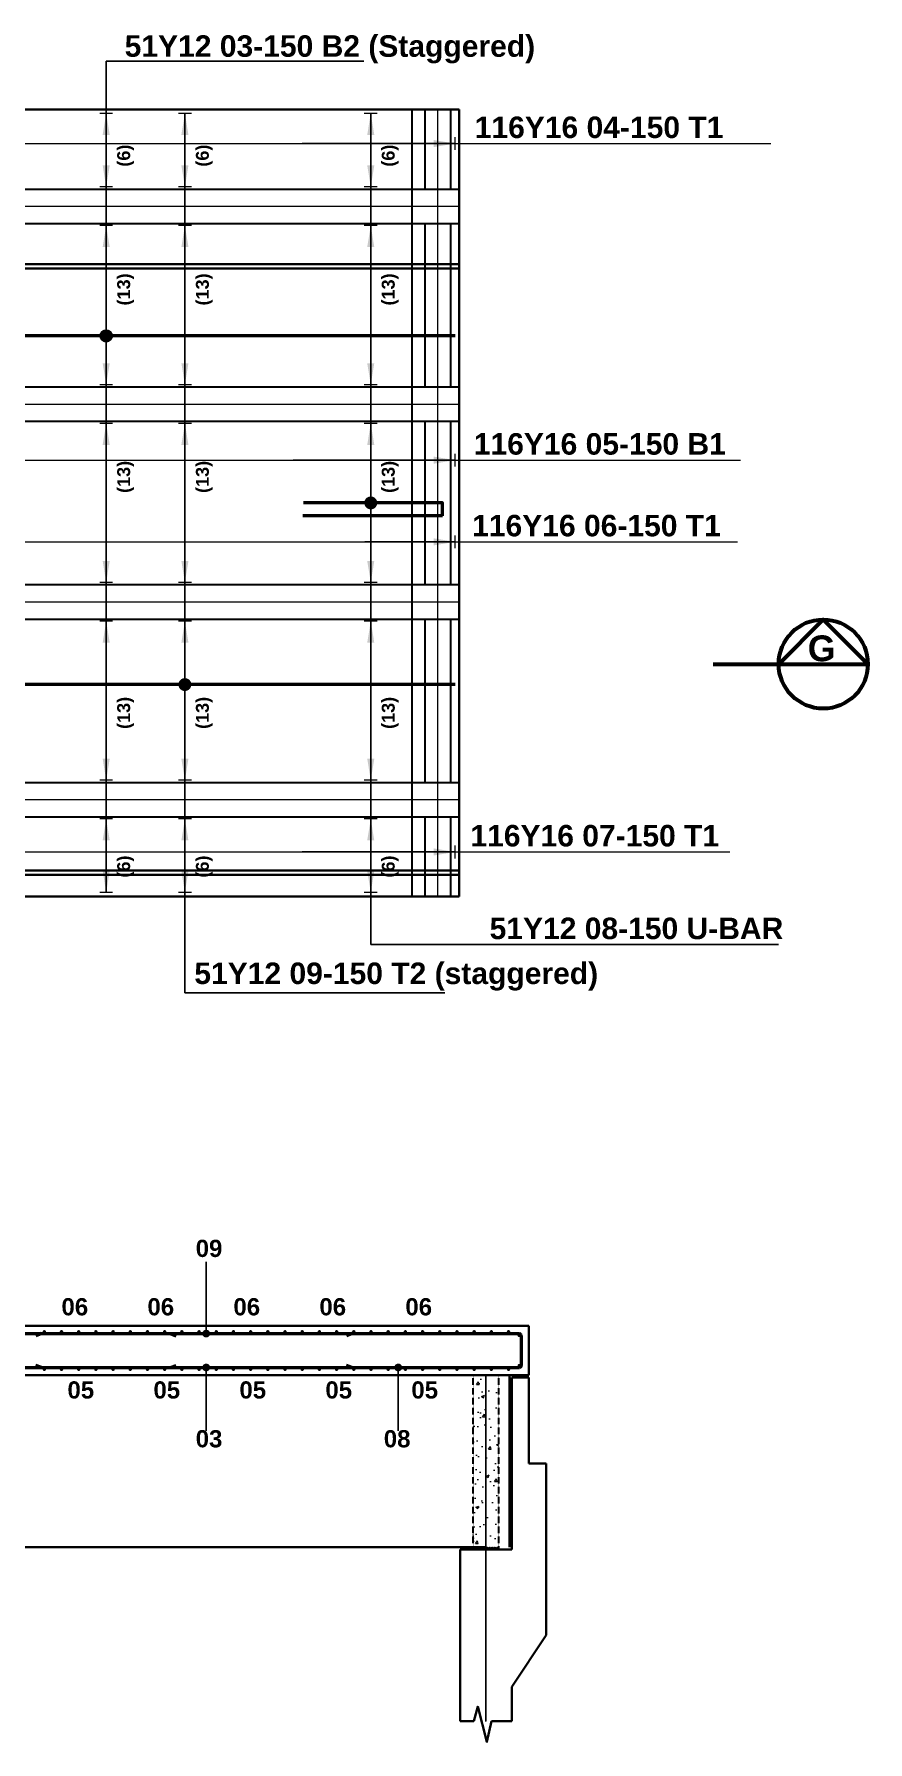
# Model space of a CAD drawing. Header units: millimetres. Extents: x -1307360 to -9241, y 140559 to 432424.
# Drawn here: x -1255752 to -1246054, y 224960 to 244818 of the extents above; entities that cross this region are included whole.
import ezdxf

# ---------------------------------------------------------------- set-up
doc = ezdxf.new("R2010")
doc.units = ezdxf.units.MM
doc.header["$MEASUREMENT"] = 0
doc.linetypes.add('CENTER2', pattern=[1.125, 0.75, -0.125, 0.125, -0.125])
doc.linetypes.add('DASHED2', pattern=[0.375, 0.25, -0.125])
for name, color, linetype, lineweight in [('BORDER', 3, 'Continuous', 60), ('centreline', 4, 'CENTER2', 15), ('dimension', 252, 'Continuous', 20), ('hatch', 9, 'Continuous', 18), ('hidden', 5, 'DASHED2', 30), ('lettering', 120, 'Continuous', 25), ('outline', 3, 'Continuous', 35), ('reinforcement', 6, 'Continuous', 50)]:
    doc.layers.add(name, color=color, linetype=linetype, lineweight=lineweight)
doc.styles.add('ARIAL', font='arial.ttf')
doc.dimstyles.new('Dimstyle_100', dxfattribs={"dimtxt": 250, "dimasz": 250, "dimexe": 66, "dimexo": 50, "dimgap": 50, "dimtad": 1, "dimdec": 0, "dimzin": 0, "dimdsep": 46, "dimtxsty": 'ARIAL', "dimcen": 0.09, "dimclrd": 256, "dimclre": 256, "dimclrt": 1, "dimadec": 0, "dimazin": 0, "dimtfac": 1, "dimtdec": 0, "dimtmove": 2, "dimatfit": 3, "dimfxl": 1, "dimtolj": 1, "dimtzin": 0, "dimarcsym": 0})
doc.dimstyles.new('Dimstyle_50', dxfattribs={"dimtxt": 125, "dimasz": 125, "dimexe": 33, "dimexo": 25, "dimgap": 33, "dimtad": 1, "dimdec": 0, "dimzin": 0, "dimdsep": 46, "dimtxsty": 'ARIAL', "dimcen": 0.09, "dimclrd": 256, "dimclrt": 1, "dimadec": 0, "dimazin": 0, "dimtfac": 1, "dimtdec": 0, "dimtmove": 2, "dimatfit": 3, "dimldrblk": 'DOT', "dimfxl": 33, "dimtolj": 1, "dimtzin": 0, "dimarcsym": 0})

# ---------------------------------------------------------------- blocks, each defined once
blk = doc.blocks.new('_Dot')
at = {"color": 0, "linetype": 'ByBlock', "lineweight": -2}
blk.add_line((-0.5, 0), (-1, 0), dxfattribs=at)
at = {"color": 0, "linetype": 'ByBlock', "const_width": 0.5}
blk.add_lwpolyline([(-0.25, 0, 1), (0.25, 0, 1)], format="xyb", close=True, dxfattribs=at)
blk = doc.blocks.new('*U173')
at = {"layer": 'reinforcement', "const_width": 20}
blk.add_lwpolyline([(-10, 0, 1), (10, 0, 1)], format="xyb", close=True, dxfattribs=at)
blk = doc.blocks.new('*U174')
at = {"layer": 'reinforcement', "color": 0, "linetype": 'ByBlock', "lineweight": -2, "transparency": 16777216}
for p in [(0, 0), (200, 0), (400, 0), (600, 0), (800, 0)]:
    blk.add_blockref('*U173', p, dxfattribs=at)
blk = doc.blocks.new('*U175')
at = {"layer": 'reinforcement', "const_width": 20}
blk.add_lwpolyline([(-10, 0, -1), (10, 0, -1)], format="xyb", close=True, dxfattribs=at)
blk = doc.blocks.new('*U176')
at = {"layer": 'reinforcement', "color": 0, "linetype": 'ByBlock', "lineweight": -2, "transparency": 16777216}
for p in [(0, 0), (200, 0), (400, 0), (600, 0), (800, 0)]:
    blk.add_blockref('*U175', p, dxfattribs=at)

msp = doc.modelspace()

# ---------------------------------------------------------------- hatches: boundary and pattern name
at = {"layer": 'hatch'}
h = msp.add_hatch(dxfattribs=at)
h.set_pattern_fill('AR-CONC', color=256, scale=50, style=0)
h.set_pattern_definition([(50, (-941382.12, 768.6), (358.6301, -31.37607), [37.5, -412.5]), (355, (-941382.12, 768.6), (-69.37567, 376.09607), [30, -330]), (100.4514, (-941352.23, 766), (289.2547, 344.71977), [31.8701, -350.57106]), (46.1842, (-941382.1, 868.6), (533.6205, -82.7595), [56.25, -618.75]), (96.6356, (-941337.65, 861.7), (467.33135, 487.05894), [47.80514, -525.8565]), (351.1842, (-941382.1, 868.6), (467.331, 487.0593), [45, -495]), (21, (-941332.12, 843.6), (298.45353, -201.30945), [37.5, -412.5]), (326, (-941332.12, 843.6), (121.65767, 362.57502), [30, -330]), (71.4514, (-941307.25, 826.83), (420.1113, 161.26525), [31.8701, -350.57106]), (37.5, (-941382.12, 768.61), (6.079928, 166.446927), [0, -326, 0, -335, 0, -331.25]), (7.5, (-941382.12, 768.61), (131.53477, 197.20586), [0, -191, 0, -318.5, 0, -126.25]), (327.5, (-941493.62, 768.61), (266.91122, -11.277436), [0, -125, 0, -390, 0, -517.5]), (317.5, (-941543.62, 768.6), (291.59308, 50.05249), [0, -162.5, 0, -259, 0, -367.5])])
h.paths.add_polyline_path([(-1250346.1, 229223.3), (-1250646.1, 229223.3), (-1250646.1, 227223.3), (-1250346.1, 227223.3)])
h = msp.add_hatch(dxfattribs=at)
h.set_pattern_fill('ANSI31', color=256, scale=50, style=0)
h.set_pattern_definition([(45, (-928219.619, -191146.463), (-4.41941738, 4.41941738), [])])
h.paths.add_polyline_path([(-1250646.1, 227198.3), (-1250646.1, 227223.3), (-1250346.1, 227223.3), (-1250346.1, 227198.3)])

# ---------------------------------------------------------------- linework, layer by layer
at = {"layer": 'BORDER'}
msp.add_line((-1247852.7, 237493.7), (-1246053.8, 237493.7), dxfattribs=at)
msp.add_lwpolyline([(-1247090.4, 237493.7), (-1246572.1, 238012), (-1246053.8, 237493.7)], dxfattribs=at)
msp.add_circle((-1246572.1, 237493.7), 518.3, dxfattribs=at)
at = {"layer": 'centreline', "ltscale": 10}
for p, q in [((-1251058.6, 243942.1), (-1251058.6, 234792.1)), ((-1268783.6, 242817.1), (-1250808.6, 242817.1)), ((-1268783.6, 240517.1), (-1250808.6, 240517.1)), ((-1268783.6, 238217.1), (-1250808.6, 238217.1)), ((-1268783.6, 235917.1), (-1250808.6, 235917.1)), ((-1250496.1, 225194.4), (-1250496.1, 229223.3)), ((-1250496.1, 229223.3), (-1250496.1, 225199.9))]:
    msp.add_line(p, q, dxfattribs=at)
at = {"layer": 'dimension'}
for p, q in [((-1254838.5, 243897.1), (-1254988.5, 243897.1)), ((-1253923, 243897.1), (-1254073, 243897.1)), ((-1251761, 243897.1), (-1251911, 243897.1)), ((-1268738.6, 243546.3), (-1247180.5, 243546.3)), ((-1250853.6, 243471.3), (-1250853.6, 243621.3)), ((-1254838.5, 243042.1), (-1254988.5, 243042.1)), ((-1253923, 243042.1), (-1254073, 243042.1)), ((-1251761, 243042.1), (-1251911, 243042.1)), ((-1254838.5, 242592.1), (-1254988.5, 242592.1)), ((-1253923, 242592.1), (-1254073, 242592.1)), ((-1251761, 242592.1), (-1251911, 242592.1)), ((-1254838.5, 240742.1), (-1254988.5, 240742.1)), ((-1253923, 240742.1), (-1254073, 240742.1)), ((-1251761, 240742.1), (-1251911, 240742.1)), ((-1254838.5, 240292.1), (-1254988.5, 240292.1)), ((-1253923, 240292.1), (-1254073, 240292.1)), ((-1251761, 240292.1), (-1251911, 240292.1)), ((-1250853.6, 239789.5), (-1250853.6, 239939.5)), ((-1268738.6, 239864.5), (-1247536.1, 239864.5)), ((-1268738.6, 238914.4), (-1247568.3, 238914.4)), ((-1250853.6, 238839.4), (-1250853.6, 238989.4)), ((-1254838.5, 238442.1), (-1254988.5, 238442.1)), ((-1253923, 238442.1), (-1254073, 238442.1)), ((-1251761, 238442.1), (-1251911, 238442.1)), ((-1254838.5, 237992.1), (-1254988.5, 237992.1)), ((-1253923, 237992.1), (-1254073, 237992.1)), ((-1251761, 237992.1), (-1251911, 237992.1)), ((-1254838.5, 236142.1), (-1254988.5, 236142.1)), ((-1253923, 236142.1), (-1254073, 236142.1)), ((-1251761, 236142.1), (-1251911, 236142.1)), ((-1254838.5, 235692.1), (-1254988.5, 235692.1)), ((-1253923, 235692.1), (-1254073, 235692.1)), ((-1251761, 235692.1), (-1251911, 235692.1)), ((-1250853.6, 235233.2), (-1250853.6, 235383.2)), ((-1268783.6, 235308.2), (-1247661, 235308.2)), ((-1254838.5, 234837.1), (-1254988.5, 234837.1)), ((-1253923, 234837.1), (-1254073, 234837.1)), ((-1251761, 234837.1), (-1251911, 234837.1))]:
    msp.add_line(p, q, dxfattribs=at)
at = {"layer": 'hatch'}
for p, q in [((-1250646.1, 227223.3), (-1250646.1, 227198.3)), ((-1250346.1, 227223.3), (-1250346.1, 227198.3))]:
    msp.add_line(p, q, dxfattribs=at)
at = {"layer": 'hidden', "ltscale": 20}
for p, q in [((-1251358.6, 243942.1), (-1251358.6, 234792.1)), ((-1251208.6, 243942.1), (-1251208.6, 243017.1)), ((-1250908.6, 243942.1), (-1250908.6, 243017.1)), ((-1268783.6, 243017.1), (-1250808.6, 243017.1)), ((-1259646.1, 242617.1), (-1250808.6, 242617.1)), ((-1251208.6, 242617.1), (-1251208.6, 240717.1)), ((-1250908.6, 242617.1), (-1250908.6, 240717.1)), ((-1259646.1, 240717.1), (-1250808.6, 240717.1)), ((-1259646.1, 240317.1), (-1250808.6, 240317.1)), ((-1251208.6, 240317.1), (-1251208.6, 238417.1)), ((-1250908.6, 240317.1), (-1250908.6, 238417.1)), ((-1259646.1, 238417.1), (-1250808.6, 238417.1)), ((-1259646.1, 238017.1), (-1250808.6, 238017.1)), ((-1251208.6, 238017.1), (-1251208.6, 236117.1)), ((-1250908.6, 238017.1), (-1250908.6, 236117.1)), ((-1259646.1, 236117.1), (-1250808.6, 236117.1)), ((-1268783.6, 235717.1), (-1250808.6, 235717.1)), ((-1251208.6, 235717.1), (-1251208.6, 234792.1)), ((-1250908.6, 235717.1), (-1250908.6, 234792.1))]:
    msp.add_line(p, q, dxfattribs=at)
at = {"layer": 'hidden', "ltscale": 10}
for p, q in [((-1250646.1, 227223.3), (-1250646.1, 229223.3)), ((-1250346.1, 227223.3), (-1250346.1, 229223.3))]:
    msp.add_line(p, q, dxfattribs=at)
at = {"layer": 'outline'}
for p, q in [((-1268783.6, 243942.1), (-1250808.6, 243942.1)), ((-1250808.6, 243942.1), (-1250808.6, 234792.1)), ((-1268783.6, 242142.1), (-1250808.6, 242142.1)), ((-1268783.6, 242092.1), (-1250808.6, 242092.1)), ((-1268783.6, 235092.1), (-1250808.6, 235092.1)), ((-1268783.6, 235042.1), (-1250808.6, 235042.1)), ((-1268783.6, 234792.1), (-1250808.6, 234792.1)), ((-1268996.1, 229797.3), (-1249996.1, 229797.3)), ((-1249996.1, 229223.3), (-1249996.1, 229797.3)), ((-1268996.1, 229223.3), (-1249996.1, 229223.3)), ((-1250221.1, 227223.3), (-1250221.1, 229223.3)), ((-1250196.1, 229198.3), (-1249996.1, 229198.3)), ((-1250196.1, 227198.3), (-1250196.1, 229198.3)), ((-1249996.1, 228198.5), (-1249996.1, 229198.3)), ((-1249796.1, 228198.5), (-1249996.1, 228198.5)), ((-1249796.1, 226198.5), (-1249796.1, 228198.5)), ((-1268483.6, 227223.3), (-1250508.6, 227223.3)), ((-1250796.1, 227198.3), (-1250796.1, 225199.9)), ((-1250796.1, 227198.3), (-1250196.1, 227198.3)), ((-1250196.1, 225598.5), (-1250196.1, 225199.9)), ((-1250196.1, 225598.5), (-1250196.1, 225199.9)), ((-1250637.9, 225199.9), (-1250796.1, 225199.9)), ((-1250196.1, 225199.9), (-1250431.8, 225199.9))]:
    msp.add_line(p, q, dxfattribs=at)
for points in [[(-1249796.1, 226198.5), (-1250196.1, 225598.5)], [(-1250637.9, 225199.9), (-1250591.8, 225370.6), (-1250485.2, 224959.7), (-1250431.8, 225199.9)]]:
    msp.add_lwpolyline(points, dxfattribs=at)
at = {"layer": 'reinforcement'}
for p, q in [((-1250853.6, 241309.7), (-1257738.6, 241309.7)), ((-1250853.6, 237254.7), (-1257738.6, 237254.7)), ((-1268885.6, 229707.3), (-1250106.7, 229707.3)), ((-1255666.7, 229707.3), (-1255732, 229682.5)), ((-1254163.6, 229707.3), (-1254098.3, 229682.5)), ((-1252053.7, 229707.3), (-1252119, 229682.5)), ((-1250086.4, 229681.6), (-1250086.4, 229337.6)), ((-1268886.6, 229313.3), (-1250105.7, 229313.3)), ((-1255666.7, 229313.3), (-1255732, 229338)), ((-1254163.6, 229313.3), (-1254098.3, 229338)), ((-1252055.3, 229313.3), (-1252119, 229337.8))]:
    msp.add_line(p, q, dxfattribs=at)
for points, const_width in [([(-1254951, 241309.7, 1), (-1254876, 241309.7, 1)], 75), ([(-1251873.5, 239367.1, 1), (-1251798.5, 239367.1, 1)], 75), ([(-1254035.5, 237254.7, 1), (-1253960.5, 237254.7, 1)], 75), ([(-1255643.3, 229728, 1), (-1255623.3, 229728, 1)], 20), ([(-1255443.3, 229728, 1), (-1255423.3, 229728, 1)], 20), ([(-1255243.3, 229728, 1), (-1255223.3, 229728, 1)], 20), ([(-1255043.3, 229728, 1), (-1255023.3, 229728, 1)], 20), ([(-1254843.3, 229728, 1), (-1254823.3, 229728, 1)], 20), ([(-1254643.3, 229728, 1), (-1254623.3, 229728, 1)], 20), ([(-1254443.3, 229728, 1), (-1254423.3, 229728, 1)], 20), ([(-1254243.3, 229728, 1), (-1254223.3, 229728, 1)], 20), ([(-1254043.3, 229728, 1), (-1254023.3, 229728, 1)], 20), ([(-1253843.3, 229728, 1), (-1253823.3, 229728, 1)], 20), ([(-1253643.3, 229728, 1), (-1253623.3, 229728, 1)], 20), ([(-1253443.3, 229728, 1), (-1253423.3, 229728, 1)], 20), ([(-1253243.3, 229728, 1), (-1253223.3, 229728, 1)], 20), ([(-1253043.3, 229728, 1), (-1253023.3, 229728, 1)], 20), ([(-1252843.3, 229728, 1), (-1252823.3, 229728, 1)], 20), ([(-1252643.3, 229728, 1), (-1252623.3, 229728, 1)], 20), ([(-1252443.3, 229728, 1), (-1252423.3, 229728, 1)], 20), ([(-1252243.3, 229728, 1), (-1252223.3, 229728, 1)], 20), ([(-1252043.3, 229728, 1), (-1252023.3, 229728, 1)], 20), ([(-1251843.3, 229728, 1), (-1251823.3, 229728, 1)], 20), ([(-1251643.3, 229728, 1), (-1251623.3, 229728, 1)], 20), ([(-1251443.3, 229728, 1), (-1251423.3, 229728, 1)], 20), ([(-1251243.3, 229728, 1), (-1251223.3, 229728, 1)], 20), ([(-1250099.7, 229686.3, -1), (-1250119.7, 229686.3, -1)], 20), ([(-1255643.3, 229292.5, -1), (-1255623.3, 229292.5, -1)], 20), ([(-1255443.3, 229292.5, -1), (-1255423.3, 229292.5, -1)], 20), ([(-1255243.3, 229292.5, -1), (-1255223.3, 229292.5, -1)], 20), ([(-1255043.3, 229292.5, -1), (-1255023.3, 229292.5, -1)], 20), ([(-1254843.3, 229292.5, -1), (-1254823.3, 229292.5, -1)], 20), ([(-1254643.3, 229292.5, -1), (-1254623.3, 229292.5, -1)], 20), ([(-1254443.3, 229292.5, -1), (-1254423.3, 229292.5, -1)], 20), ([(-1254243.3, 229292.5, -1), (-1254223.3, 229292.5, -1)], 20), ([(-1254043.3, 229292.5, -1), (-1254023.3, 229292.5, -1)], 20), ([(-1253843.3, 229292.5, -1), (-1253823.3, 229292.5, -1)], 20), ([(-1253643.3, 229292.5, -1), (-1253623.3, 229292.5, -1)], 20), ([(-1253443.3, 229292.5, -1), (-1253423.3, 229292.5, -1)], 20), ([(-1253243.3, 229292.5, -1), (-1253223.3, 229292.5, -1)], 20), ([(-1253043.3, 229292.5, -1), (-1253023.3, 229292.5, -1)], 20), ([(-1252843.3, 229292.5, -1), (-1252823.3, 229292.5, -1)], 20), ([(-1252643.3, 229292.5, -1), (-1252623.3, 229292.5, -1)], 20), ([(-1252443.3, 229292.5, -1), (-1252423.3, 229292.5, -1)], 20), ([(-1252243.3, 229292.5, -1), (-1252223.3, 229292.5, -1)], 20), ([(-1252043.3, 229292.5, -1), (-1252023.3, 229292.5, -1)], 20), ([(-1251843.3, 229292.5, -1), (-1251823.3, 229292.5, -1)], 20), ([(-1251643.3, 229292.5, -1), (-1251623.3, 229292.5, -1)], 20), ([(-1251443.3, 229292.5, -1), (-1251423.3, 229292.5, -1)], 20), ([(-1251243.3, 229292.5, -1), (-1251223.3, 229292.5, -1)], 20), ([(-1250099, 229334, -1), (-1250119, 229334, -1)], 20)]:
    msp.add_lwpolyline(points, format="xyb", close=True, dxfattribs=dict(at, const_width=const_width))
for points in [[(-1250999.8, 239217.1), (-1250999.8, 239367.1), (-1252616.6, 239367.1)], [(-1250999.8, 239217.1), (-1252624.8, 239217.1)]]:
    msp.add_lwpolyline(points, dxfattribs=at)
msp.add_circle((-1254913.5, 241309.7), 60, dxfattribs=at)
for centre, radius, start, end in [((-1250114.2, 229680.4), 27.9, 2.41471, 74.37023), ((-1250111.4, 229337.6), 25, 283.13954, 0)]:
    msp.add_arc(centre, radius, start, end, dxfattribs=at)

# ---------------------------------------------------------------- block references
for name, p in [('*U174', (-1251033.3, 229728)), ('*U176', (-1251033.3, 229292.5))]:
    msp.add_blockref(name, p, dxfattribs=at)

# ---------------------------------------------------------------- texts
at = {"layer": 'lettering', "style": 'ARIAL'}
for s, insert, char_height, width, attachment_point in [('{\\fArial|b1|i0|c0|p34;51Y12 03-150 B2 (Staggered)}', (-1254698.7, 244805.1), 250, 5082.469, 1), ('\\pt1500;{\\fArial|b1|i0|c0|p34;116Y16 04-150 T1}', (-1250626.6, 243860.3), 250, 5082.469, 1), ('\\pt1500;{\\fArial|b1|i0|c0|p34;116Y16 05-150 B1}', (-1250637.6, 240178.5), 250, 5082.469, 1), ('\\pt1500;{\\fArial|b1|i0|c0|p34;116Y16 06-150 T1}', (-1250656.7, 239228.5), 250, 5082.469, 1), ('{\\fArial|b1|i0|c0|p34;G}', (-1246427.7, 237826.2), 300, 895.797, 3), ('\\pt1500;{\\fArial|b1|i0|c0|p34;116Y16 07-150 T1}', (-1250676.6, 235622.3), 250, 5082.469, 1), ('{\\fArial|b1|i0|c0|p34;51Y12 08-150 U-BAR}', (-1250453.7, 234544.3), 250, 5082.469, 1), ('\\pt1500;{\\fArial|b1|i0|c0|p34;51Y12 09-150 T2 (staggered)}', (-1253888.3, 234022.1), 250, 5082.469, 1), ('{\\fArial|b1|i0|c0|p34;09}', (-1253872.7, 230798.1), 200, 374.939, 1), ('\\pt1500;{\\fArial|b1|i0|c0|p34;06}', (-1255433.9, 230119.1), 200, 384.764, 1), ('\\pt1500;{\\fArial|b1|i0|c0|p34;06}', (-1254433.9, 230119.1), 200, 384.764, 1), ('\\pt1500;{\\fArial|b1|i0|c0|p34;06}', (-1253433.9, 230119.1), 200, 384.764, 1), ('\\pt1500;{\\fArial|b1|i0|c0|p34;06}', (-1252433.9, 230119.1), 200, 384.764, 1), ('\\pt1500;{\\fArial|b1|i0|c0|p34;06}', (-1251433.9, 230119.1), 200, 384.764, 1), ('\\pt1500;{\\fArial|b1|i0|c0|p34;05}', (-1255364.1, 229151.9), 200, 402.944, 1), ('\\pt1500;{\\fArial|b1|i0|c0|p34;05}', (-1254364.1, 229151.9), 200, 402.944, 1), ('\\pt1500;{\\fArial|b1|i0|c0|p34;05}', (-1253364.1, 229151.9), 200, 402.944, 1), ('\\pt1500;{\\fArial|b1|i0|c0|p34;05}', (-1252364.1, 229151.9), 200, 402.944, 1), ('\\pt1500;{\\fArial|b1|i0|c0|p34;05}', (-1251364.1, 229151.9), 200, 402.944, 1), ('\\pt1500;{\\fArial|b1|i0|c0|p34;03}', (-1253872.7, 228584.4), 200, 284.322, 1), ('\\pt1500;{\\fArial|b1|i0|c0|p34;08}', (-1251684.6, 228584.4), 200, 324.27, 1)]:
    msp.add_mtext(s, dxfattribs=dict(at, insert=insert, char_height=char_height, width=width, attachment_point=attachment_point))
at = {"layer": 'lettering', "char_height": 150, "width": 492.778, "attachment_point": 1, "rotation": 90, "style": 'ARIAL'}
for s, insert in [('\\pt1500;{\\fArial|b1|i0|c0|p34;(6)}', (-1254785.4, 243277.6)), ('\\pt1500;{\\fArial|b1|i0|c0|p34;(6)}', (-1253869.9, 243277.6)), ('\\pt1500;{\\fArial|b1|i0|c0|p34;(6)}', (-1251707.9, 243277.6)), ('\\pt1500;{\\fArial|b1|i0|c0|p34;(13)}', (-1254785.4, 241663.6)), ('\\pt1500;{\\fArial|b1|i0|c0|p34;(13)}', (-1253869.9, 241663.6)), ('\\pt1500;{\\fArial|b1|i0|c0|p34;(13)}', (-1251707.9, 241663.6)), ('\\pt1500;{\\fArial|b1|i0|c0|p34;(13)}', (-1254785.4, 239483.6)), ('\\pt1500;{\\fArial|b1|i0|c0|p34;(13)}', (-1253869.9, 239483.6)), ('\\pt1500;{\\fArial|b1|i0|c0|p34;(13)}', (-1251707.9, 239483.6)), ('\\pt1500;{\\fArial|b1|i0|c0|p34;(13)}', (-1254785.4, 236739.2)), ('\\pt1500;{\\fArial|b1|i0|c0|p34;(13)}', (-1253869.9, 236739.2)), ('\\pt1500;{\\fArial|b1|i0|c0|p34;(13)}', (-1251707.9, 236739.2)), ('\\pt1500;{\\fArial|b1|i0|c0|p34;(6)}', (-1254785.4, 235010.5)), ('\\pt1500;{\\fArial|b1|i0|c0|p34;(6)}', (-1253869.9, 235010.5)), ('\\pt1500;{\\fArial|b1|i0|c0|p34;(6)}', (-1251707.9, 235010.5))]:
    msp.add_mtext(s, dxfattribs=dict(at, insert=insert))

# ---------------------------------------------------------------- leaders
at = {"layer": 'dimension'}
for points, dimstyle, override in [([(-1254913.5, 234837.1), (-1254913.5, 244504), (-1251915.2, 244504)], 'Dimstyle_100', {"dimgap": 66, "dimtad": 0}), ([(-1254913.5, 243042.1), (-1254913.5, 243942.1)], 'Dimstyle_100', {"dimgap": 66, "dimtad": 0}), ([(-1254913.5, 243897.1), (-1254913.5, 243017.1)], 'Dimstyle_100', {"dimgap": 66, "dimtad": 0}), ([(-1253998, 243897.1), (-1253998, 233671), (-1250973.5, 233671)], 'Dimstyle_100', {"dimgap": 66, "dimtad": 0}), ([(-1253998, 243042.1), (-1253998, 243897.1)], 'Dimstyle_100', {"dimgap": 66, "dimtad": 0}), ([(-1251836, 243042.1), (-1251836, 243897.1)], 'Dimstyle_100', {"dimgap": 66, "dimtad": 0}), ([(-1251836, 243897.1), (-1251836, 234230.3), (-1247094.8, 234230.3)], 'Dimstyle_100', {"dimgap": 66, "dimtad": 0}), ([(-1250853.6, 243546.3), (-1252632.5, 243546.3)], 'Dimstyle_100', {"dimgap": 66, "dimtad": 0}), ([(-1254913.5, 240742.1), (-1254913.5, 242617.1)], 'Dimstyle_100', {"dimgap": 66, "dimtad": 0}), ([(-1254913.5, 242592.1), (-1254913.5, 240717.1)], 'Dimstyle_100', {"dimgap": 66, "dimtad": 0}), ([(-1253998, 240742.1), (-1253998, 242617.1)], 'Dimstyle_100', {"dimgap": 66, "dimtad": 0}), ([(-1253998, 242592.1), (-1253998, 240717.1)], 'Dimstyle_100', {"dimgap": 66, "dimtad": 0}), ([(-1251836, 240742.1), (-1251836, 242617.1)], 'Dimstyle_100', {"dimgap": 66, "dimtad": 0}), ([(-1251836, 242592.1), (-1251836, 240717.1)], 'Dimstyle_100', {"dimgap": 66, "dimtad": 0}), ([(-1254913.5, 238442.1), (-1254913.5, 240317.1)], 'Dimstyle_100', {"dimgap": 66, "dimtad": 0}), ([(-1254913.5, 240292.1), (-1254913.5, 238417.1)], 'Dimstyle_100', {"dimgap": 66, "dimtad": 0}), ([(-1253998, 238442.1), (-1253998, 240317.1)], 'Dimstyle_100', {"dimgap": 66, "dimtad": 0}), ([(-1253998, 240292.1), (-1253998, 238417.1)], 'Dimstyle_100', {"dimgap": 66, "dimtad": 0}), ([(-1251836, 238442.1), (-1251836, 240317.1)], 'Dimstyle_100', {"dimgap": 66, "dimtad": 0}), ([(-1251836, 240292.1), (-1251836, 238417.1)], 'Dimstyle_100', {"dimgap": 66, "dimtad": 0}), ([(-1250853.6, 239864.5), (-1252739.7, 239864.5)], 'Dimstyle_100', {"dimgap": 66, "dimtad": 0}), ([(-1250853.6, 238914.4), (-1251905.5, 238914.4)], 'Dimstyle_100', {"dimgap": 66, "dimtad": 0}), ([(-1254913.5, 236142.1), (-1254913.5, 238017.1)], 'Dimstyle_100', {"dimgap": 66, "dimtad": 0}), ([(-1254913.5, 237992.1), (-1254913.5, 236117.1)], 'Dimstyle_100', {"dimgap": 66, "dimtad": 0}), ([(-1253998, 236142.1), (-1253998, 238017.1)], 'Dimstyle_100', {"dimgap": 66, "dimtad": 0}), ([(-1253998, 237992.1), (-1253998, 236117.1)], 'Dimstyle_100', {"dimgap": 66, "dimtad": 0}), ([(-1251836, 236142.1), (-1251836, 238017.1)], 'Dimstyle_100', {"dimgap": 66, "dimtad": 0}), ([(-1251836, 237992.1), (-1251836, 236117.1)], 'Dimstyle_100', {"dimgap": 66, "dimtad": 0}), ([(-1254913.5, 235692.1), (-1254913.5, 234837.1)], 'Dimstyle_100', {"dimgap": 66, "dimtad": 0}), ([(-1253998, 234837.1), (-1253998, 235717.1)], 'Dimstyle_100', {"dimgap": 66, "dimtad": 0}), ([(-1253998, 235692.1), (-1253998, 234792.1)], 'Dimstyle_100', {"dimgap": 66, "dimtad": 0}), ([(-1251836, 234837.1), (-1251836, 235717.1)], 'Dimstyle_100', {"dimgap": 66, "dimtad": 0}), ([(-1251836, 235692.1), (-1251836, 234792.1)], 'Dimstyle_100', {"dimgap": 66, "dimtad": 0}), ([(-1250853.6, 235308.2), (-1252632.5, 235308.2)], 'Dimstyle_100', {"dimgap": 66, "dimtad": 0}), ([(-1253750.4, 229707.3), (-1253750.4, 230543.5)], 'Dimstyle_50', {"dimasz": 90}), ([(-1253750.4, 229313.3), (-1253750.4, 228577.1)], 'Dimstyle_50', {"dimasz": 90}), ([(-1251516.6, 229313.3), (-1251516.6, 228577.1)], 'Dimstyle_50', {"dimasz": 90})]:
    msp.add_leader(points, dimstyle=dimstyle, override=override, dxfattribs=at)

doc.saveas('drawing.dxf')
